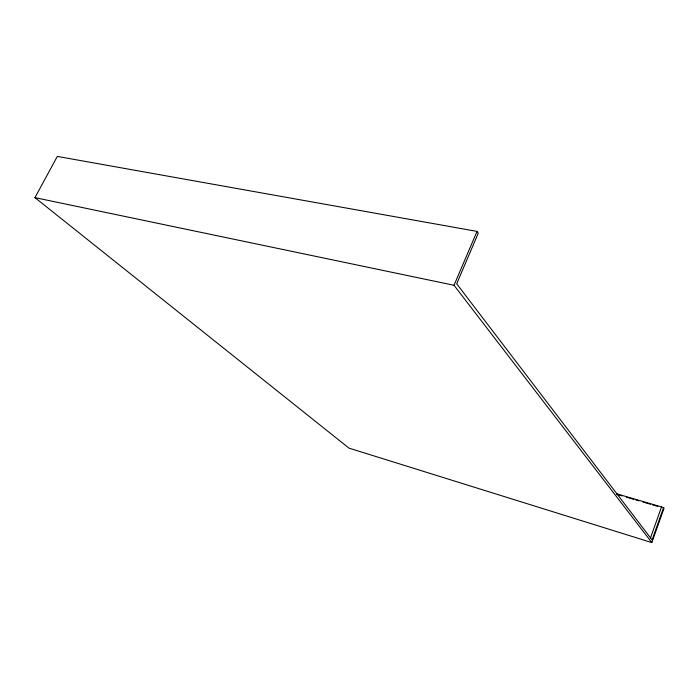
<?xml version="1.0" encoding="UTF-8"?>
<svg xmlns="http://www.w3.org/2000/svg" width="699" height="699" viewBox="0 0 699 699"><rect width="100%" height="100%" fill="white"/><g stroke="black" fill="none" stroke-linecap="round" stroke-linejoin="round"><path stroke-width="1.05" d="M650.358 538.282L661.525 506.958M663.604 507.57L652.088 539.943L456.692 283.785L478.256 233.23L477.024 231.404L57.309 156.41L34.95 197.634L348.958 448.12L651.826 542.59L664.05 508.225L663.604 507.57L616.527 493.747M651.826 542.59L454.018 285.279L477.024 231.404M34.95 197.634L454.018 285.279M616.937 494.385L622.171 495.923M626.365 497.155L633.687 499.304M635.784 499.916L638.921 500.842M643.115 502.074L650.437 504.224M652.534 504.844L657.768 506.382"/></g></svg>
